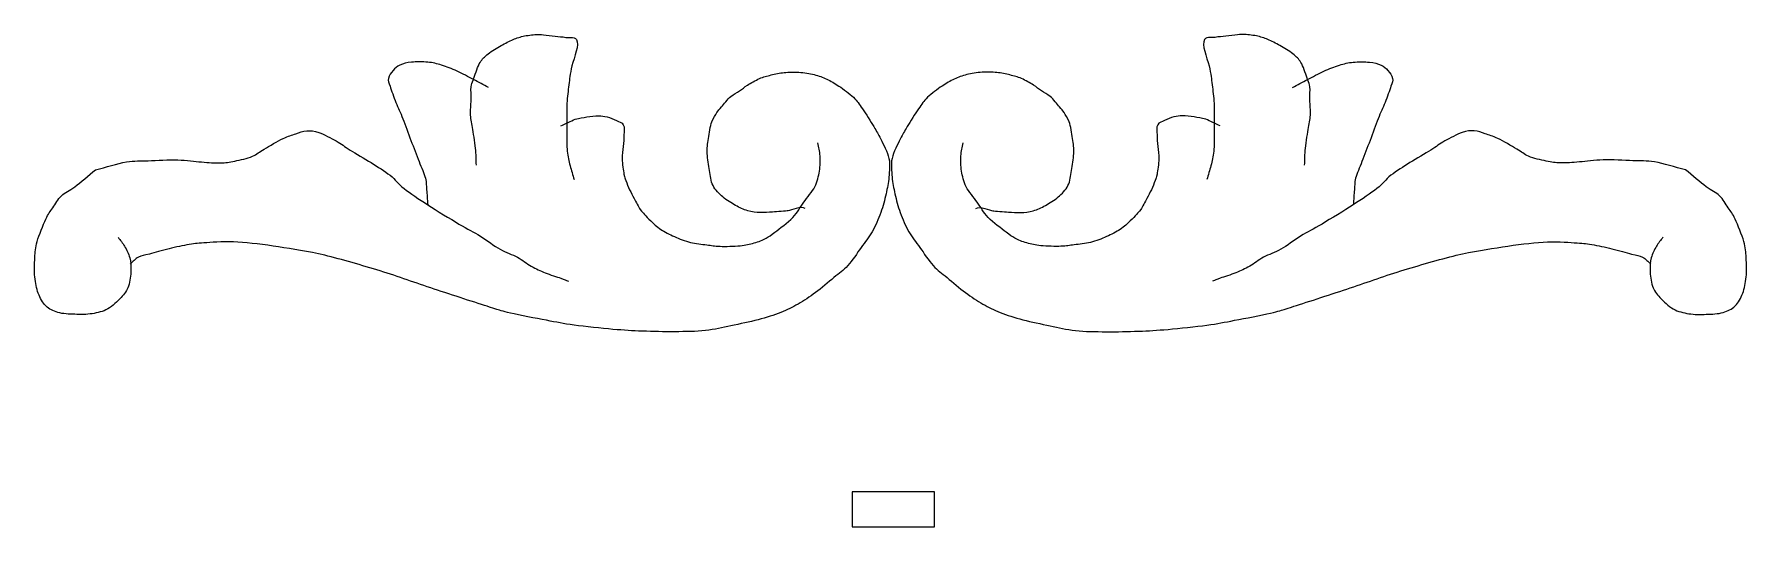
# Model space of a CAD drawing. Header units: millimetres. Extents: x -603 to 15, y -248 to 268.
# Drawn here: x -574.7 to -430, y 226 to 267.7 of the extents above; entities that cross this region are included whole.
import ezdxf

# ---------------------------------------------------------------- set-up
doc = ezdxf.new("R2010")
doc.units = ezdxf.units.MM
doc.header["$MEASUREMENT"] = 0
doc.layers.add('Camada 1', color=7, linetype='Continuous')

msp = doc.modelspace()

# ---------------------------------------------------------------- linework, layer by layer
at = {"layer": 'Camada 1', "color": 250, "lineweight": 9}
for points, knots in [([(-537.3612, 256.6173), (-537.3775, 257.0248), (-537.3612, 257.3383), (-537.4101, 257.8398), (-537.4101, 257.8398), (-537.459, 258.3413), (-537.5813, 259.1218), (-537.6547, 259.6227), (-537.6547, 259.6227), (-537.7281, 260.1237), (-537.826, 260.4272), (-537.8504, 260.8452), (-537.8504, 260.8452), (-537.8749, 261.2634), (-537.8096, 261.7197), (-537.8015, 262.1188), (-537.8015, 262.1188), (-537.7933, 262.5178), (-537.8344, 262.9473), (-537.8015, 263.2395), (-537.8015, 263.2395), (-537.7687, 263.5317), (-537.72, 263.5281), (-537.6058, 263.8508), (-537.6058, 263.8508), (-537.4916, 264.1734), (-537.3069, 264.8221), (-537.1167, 265.1752), (-537.1167, 265.1752), (-536.9263, 265.5282), (-536.769, 265.6907), (-536.4807, 265.9393), (-536.4807, 265.9393), (-536.1924, 266.1879), (-535.7567, 266.4443), (-535.4044, 266.6525), (-535.4044, 266.6525), (-535.0522, 266.8606), (-534.702, 267.0425), (-534.3695, 267.1875), (-534.3695, 267.1875), (-534.037, 267.3324), (-533.7578, 267.4388), (-533.413, 267.5201), (-533.413, 267.5201), (-533.0683, 267.6013), (-532.6007, 267.6522), (-532.3095, 267.6735), (-532.3095, 267.6735), (-532.0183, 267.6949), (-531.9417, 267.6737), (-531.6717, 267.648), (-531.6717, 267.648), (-531.4018, 267.6224), (-531.0013, 267.5584), (-530.6906, 267.5201), (-530.6906, 267.5201), (-530.3801, 267.4817), (-530.1203, 267.4949), (-529.8078, 267.4177), (-529.8078, 267.4177), (-529.4952, 267.3406), (-528.9257, 267.6246), (-528.8269, 267.0595), (-528.8269, 267.0595), (-528.728, 266.4944), (-529.2192, 265.3969), (-529.3419, 264.7569), (-529.3419, 264.7569), (-529.4646, 264.117), (-529.5013, 263.7465), (-529.5626, 263.2219), (-529.5626, 263.2219), (-529.6238, 262.6973), (-529.6854, 262.2504), (-529.7098, 261.6101), (-529.7098, 261.6101), (-529.7343, 260.9699), (-529.7146, 260.0211), (-529.7098, 259.3842), (-529.7098, 259.3842), (-529.705, 258.7474), (-529.7264, 258.2604), (-529.6807, 257.7889), (-529.6807, 257.7889), (-529.635, 257.3174), (-529.5339, 256.9657), (-529.4361, 256.5664), (-529.4361, 256.5664), (-529.3382, 256.1669), (-529.2078, 255.7853), (-529.0936, 255.3947)], [0, 0, 0, 0, 0.04166667, 0.04166667, 0.04166667, 0.04166667, 0.08333333, 0.08333333, 0.08333333, 0.08333333, 0.125, 0.125, 0.125, 0.125, 0.16666667, 0.16666667, 0.16666667, 0.16666667, 0.20833333, 0.20833333, 0.20833333, 0.20833333, 0.25, 0.25, 0.25, 0.25, 0.29166667, 0.29166667, 0.29166667, 0.29166667, 0.33333333, 0.33333333, 0.33333333, 0.33333333, 0.375, 0.375, 0.375, 0.375, 0.41666667, 0.41666667, 0.41666667, 0.41666667, 0.45833333, 0.45833333, 0.45833333, 0.45833333, 0.5, 0.5, 0.5, 0.5, 0.54166667, 0.54166667, 0.54166667, 0.54166667, 0.58333333, 0.58333333, 0.58333333, 0.58333333, 0.625, 0.625, 0.625, 0.625, 0.66666667, 0.66666667, 0.66666667, 0.66666667, 0.70833333, 0.70833333, 0.70833333, 0.70833333, 0.75, 0.75, 0.75, 0.75, 0.79166667, 0.79166667, 0.79166667, 0.79166667, 0.83333333, 0.83333333, 0.83333333, 0.83333333, 0.875, 0.875, 0.875, 0.875, 0.91666667, 0.91666667, 0.91666667, 0.91666667, 1, 1, 1, 1]), ([(-467.3322, 256.6173), (-467.3159, 257.0248), (-467.3322, 257.3383), (-467.2833, 257.8398), (-467.2833, 257.8398), (-467.2344, 258.3413), (-467.112, 259.1218), (-467.0387, 259.6227), (-467.0387, 259.6227), (-466.9653, 260.1237), (-466.8675, 260.4272), (-466.8431, 260.8452), (-466.8431, 260.8452), (-466.8186, 261.2634), (-466.8839, 261.7197), (-466.892, 262.1188), (-466.892, 262.1188), (-466.9002, 262.5178), (-466.8591, 262.9473), (-466.892, 263.2395), (-466.892, 263.2395), (-466.9248, 263.5317), (-466.9734, 263.5281), (-467.0876, 263.8508), (-467.0876, 263.8508), (-467.2017, 264.1734), (-467.3866, 264.8221), (-467.5768, 265.1752), (-467.5768, 265.1752), (-467.7671, 265.5282), (-467.9245, 265.6907), (-468.2128, 265.9393), (-468.2128, 265.9393), (-468.5011, 266.1879), (-468.9368, 266.4443), (-469.289, 266.6525), (-469.289, 266.6525), (-469.6413, 266.8606), (-469.9915, 267.0425), (-470.324, 267.1875), (-470.324, 267.1875), (-470.6565, 267.3324), (-470.9357, 267.4388), (-471.2805, 267.5201), (-471.2805, 267.5201), (-471.6252, 267.6013), (-472.0928, 267.6522), (-472.384, 267.6735), (-472.384, 267.6735), (-472.6752, 267.6949), (-472.7518, 267.6737), (-473.0218, 267.648), (-473.0218, 267.648), (-473.2917, 267.6224), (-473.6922, 267.5584), (-474.0028, 267.5201), (-474.0028, 267.5201), (-474.3134, 267.4817), (-474.5731, 267.4949), (-474.8857, 267.4177), (-474.8857, 267.4177), (-475.1983, 267.3406), (-475.7678, 267.6246), (-475.8666, 267.0595), (-475.8666, 267.0595), (-475.9655, 266.4944), (-475.4743, 265.3969), (-475.3516, 264.7569), (-475.3516, 264.7569), (-475.2288, 264.117), (-475.1922, 263.7465), (-475.1309, 263.2219), (-475.1309, 263.2219), (-475.0696, 262.6973), (-475.0081, 262.2504), (-474.9837, 261.6101), (-474.9837, 261.6101), (-474.9592, 260.9699), (-474.9789, 260.0211), (-474.9837, 259.3842), (-474.9837, 259.3842), (-474.9885, 258.7474), (-474.9671, 258.2604), (-475.0128, 257.7889), (-475.0128, 257.7889), (-475.0585, 257.3174), (-475.1596, 256.9657), (-475.2574, 256.5664), (-475.2574, 256.5664), (-475.3553, 256.1669), (-475.4857, 255.7853), (-475.5999, 255.3947)], [0, 0, 0, 0, 0.04166667, 0.04166667, 0.04166667, 0.04166667, 0.08333333, 0.08333333, 0.08333333, 0.08333333, 0.125, 0.125, 0.125, 0.125, 0.16666667, 0.16666667, 0.16666667, 0.16666667, 0.20833333, 0.20833333, 0.20833333, 0.20833333, 0.25, 0.25, 0.25, 0.25, 0.29166667, 0.29166667, 0.29166667, 0.29166667, 0.33333333, 0.33333333, 0.33333333, 0.33333333, 0.375, 0.375, 0.375, 0.375, 0.41666667, 0.41666667, 0.41666667, 0.41666667, 0.45833333, 0.45833333, 0.45833333, 0.45833333, 0.5, 0.5, 0.5, 0.5, 0.54166667, 0.54166667, 0.54166667, 0.54166667, 0.58333333, 0.58333333, 0.58333333, 0.58333333, 0.625, 0.625, 0.625, 0.625, 0.66666667, 0.66666667, 0.66666667, 0.66666667, 0.70833333, 0.70833333, 0.70833333, 0.70833333, 0.75, 0.75, 0.75, 0.75, 0.79166667, 0.79166667, 0.79166667, 0.79166667, 0.83333333, 0.83333333, 0.83333333, 0.83333333, 0.875, 0.875, 0.875, 0.875, 0.91666667, 0.91666667, 0.91666667, 0.91666667, 1, 1, 1, 1]), ([(-536.3339, 263.1885), (-536.7579, 263.4092), (-537.1656, 263.6215), (-537.6058, 263.8508), (-537.6058, 263.8508), (-538.0461, 264.08), (-538.5266, 264.36), (-538.9756, 264.5639), (-538.9756, 264.5639), (-539.4247, 264.7678), (-539.8796, 264.9456), (-540.2965, 265.0733), (-540.2965, 265.0733), (-540.7133, 265.201), (-541.0444, 265.2854), (-541.4706, 265.328), (-541.4706, 265.328), (-541.8967, 265.3706), (-542.4463, 265.3708), (-542.8404, 265.328), (-542.8404, 265.328), (-543.2345, 265.2853), (-543.5528, 265.1945), (-543.8188, 265.0733), (-543.8188, 265.0733), (-544.0848, 264.9522), (-544.2398, 264.805), (-544.4058, 264.6149), (-544.4058, 264.6149), (-544.5718, 264.4247), (-544.7533, 264.1911), (-544.7972, 263.9526), (-544.7972, 263.9526), (-544.8412, 263.7142), (-544.7566, 263.6304), (-544.6504, 263.2904), (-544.6504, 263.2904), (-544.5443, 262.9504), (-544.3406, 262.3736), (-544.1613, 261.9151), (-544.1613, 261.9151), (-543.9819, 261.4564), (-543.7862, 261.0746), (-543.5742, 260.5396), (-543.5742, 260.5396), (-543.3622, 260.0047), (-543.1176, 259.3086), (-542.8893, 258.7058), (-542.8893, 258.7058), (-542.661, 258.103), (-542.4082, 257.4578), (-542.2044, 256.9229), (-542.2044, 256.9229), (-542.0005, 256.388), (-541.7731, 255.899), (-541.6663, 255.4965), (-541.6663, 255.4965), (-541.5594, 255.0942), (-541.6011, 254.9023), (-541.5685, 254.5287), (-541.5685, 254.5287), (-541.5358, 254.1552), (-541.5032, 253.6797), (-541.4706, 253.2552)], [0, 0, 0, 0, 0.05882353, 0.05882353, 0.05882353, 0.05882353, 0.11764706, 0.11764706, 0.11764706, 0.11764706, 0.17647059, 0.17647059, 0.17647059, 0.17647059, 0.23529412, 0.23529412, 0.23529412, 0.23529412, 0.29411765, 0.29411765, 0.29411765, 0.29411765, 0.35294118, 0.35294118, 0.35294118, 0.35294118, 0.41176471, 0.41176471, 0.41176471, 0.41176471, 0.47058824, 0.47058824, 0.47058824, 0.47058824, 0.52941176, 0.52941176, 0.52941176, 0.52941176, 0.58823529, 0.58823529, 0.58823529, 0.58823529, 0.64705882, 0.64705882, 0.64705882, 0.64705882, 0.70588235, 0.70588235, 0.70588235, 0.70588235, 0.76470588, 0.76470588, 0.76470588, 0.76470588, 0.82352941, 0.82352941, 0.82352941, 0.82352941, 0.88235294, 0.88235294, 0.88235294, 0.88235294, 1, 1, 1, 1]), ([(-468.3596, 263.1885), (-467.9356, 263.4092), (-467.5279, 263.6215), (-467.0876, 263.8508), (-467.0876, 263.8508), (-466.6474, 264.08), (-466.1669, 264.36), (-465.7178, 264.5639), (-465.7178, 264.5639), (-465.2688, 264.7678), (-464.8139, 264.9456), (-464.397, 265.0733), (-464.397, 265.0733), (-463.9802, 265.201), (-463.649, 265.2854), (-463.2229, 265.328), (-463.2229, 265.328), (-462.7968, 265.3706), (-462.2472, 265.3708), (-461.8531, 265.328), (-461.8531, 265.328), (-461.459, 265.2853), (-461.1407, 265.1945), (-460.8747, 265.0733), (-460.8747, 265.0733), (-460.6087, 264.9522), (-460.4536, 264.805), (-460.2876, 264.6149), (-460.2876, 264.6149), (-460.1216, 264.4247), (-459.9402, 264.1911), (-459.8963, 263.9526), (-459.8963, 263.9526), (-459.8523, 263.7142), (-459.9369, 263.6304), (-460.043, 263.2904), (-460.043, 263.2904), (-460.1492, 262.9504), (-460.3528, 262.3736), (-460.5322, 261.9151), (-460.5322, 261.9151), (-460.7116, 261.4564), (-460.9073, 261.0746), (-461.1193, 260.5396), (-461.1193, 260.5396), (-461.3313, 260.0047), (-461.5759, 259.3086), (-461.8042, 258.7058), (-461.8042, 258.7058), (-462.0325, 258.103), (-462.2853, 257.4578), (-462.489, 256.9229), (-462.489, 256.9229), (-462.6929, 256.388), (-462.9203, 255.899), (-463.0272, 255.4965), (-463.0272, 255.4965), (-463.1341, 255.0942), (-463.0924, 254.9023), (-463.125, 254.5287), (-463.125, 254.5287), (-463.1576, 254.1552), (-463.1903, 253.6797), (-463.2229, 253.2552)], [0, 0, 0, 0, 0.05882353, 0.05882353, 0.05882353, 0.05882353, 0.11764706, 0.11764706, 0.11764706, 0.11764706, 0.17647059, 0.17647059, 0.17647059, 0.17647059, 0.23529412, 0.23529412, 0.23529412, 0.23529412, 0.29411765, 0.29411765, 0.29411765, 0.29411765, 0.35294118, 0.35294118, 0.35294118, 0.35294118, 0.41176471, 0.41176471, 0.41176471, 0.41176471, 0.47058824, 0.47058824, 0.47058824, 0.47058824, 0.52941176, 0.52941176, 0.52941176, 0.52941176, 0.58823529, 0.58823529, 0.58823529, 0.58823529, 0.64705882, 0.64705882, 0.64705882, 0.64705882, 0.70588235, 0.70588235, 0.70588235, 0.70588235, 0.76470588, 0.76470588, 0.76470588, 0.76470588, 0.82352941, 0.82352941, 0.82352941, 0.82352941, 0.88235294, 0.88235294, 0.88235294, 0.88235294, 1, 1, 1, 1]), ([(-509.5743, 252.9496), (-509.8832, 253.1892), (-510.7728, 252.7628), (-510.9929, 252.7458), (-510.9929, 252.7458), (-511.2131, 252.7288), (-511.9225, 252.6694), (-512.3137, 252.6439), (-512.3137, 252.6439), (-512.7051, 252.6184), (-512.9891, 252.576), (-513.3411, 252.593), (-513.3411, 252.593), (-513.6932, 252.6099), (-514.0636, 252.643), (-514.4173, 252.7458), (-514.4173, 252.7458), (-514.7712, 252.8486), (-515.0931, 253.0084), (-515.4447, 253.2043), (-515.4447, 253.2043), (-515.7963, 253.4001), (-516.2001, 253.6347), (-516.521, 253.9175), (-516.521, 253.9175), (-516.8418, 254.2002), (-517.1593, 254.5001), (-517.3526, 254.8853), (-517.3526, 254.8853), (-517.5459, 255.2706), (-517.5646, 255.7084), (-517.6461, 256.1588), (-517.6461, 256.1588), (-517.7277, 256.6093), (-517.8255, 257.1324), (-517.8418, 257.5851), (-517.8418, 257.5851), (-517.8581, 258.0379), (-517.8092, 258.4077), (-517.744, 258.8586), (-517.744, 258.8586), (-517.6788, 259.3095), (-517.5728, 259.9137), (-517.4504, 260.285), (-517.4504, 260.285), (-517.3281, 260.6563), (-517.1539, 260.8499), (-517.0181, 261.061), (-517.0181, 261.061), (-516.8822, 261.272), (-516.8321, 261.3212), (-516.6379, 261.5473), (-516.6379, 261.5473), (-516.4436, 261.7732), (-516.1106, 262.1913), (-515.853, 262.417), (-515.853, 262.417), (-515.5953, 262.6428), (-515.3422, 262.7282), (-515.105, 262.8903), (-515.105, 262.8903), (-514.8679, 263.0524), (-514.7112, 263.2143), (-514.4306, 263.3892), (-514.4306, 263.3892), (-514.15, 263.5642), (-513.7575, 263.7949), (-513.425, 263.9382), (-513.425, 263.9382), (-513.0925, 264.0815), (-512.7919, 264.1598), (-512.4441, 264.2452), (-512.4441, 264.2452), (-512.0963, 264.3306), (-511.734, 264.4115), (-511.3404, 264.4499), (-511.3404, 264.4499), (-510.9469, 264.4882), (-510.5162, 264.5054), (-510.0896, 264.4755), (-510.0896, 264.4755), (-509.6631, 264.4457), (-509.1838, 264.3693), (-508.7897, 264.2709), (-508.7897, 264.2709), (-508.3957, 264.1725), (-508.0838, 264.0496), (-507.7352, 263.8871), (-507.7352, 263.8871), (-507.3866, 263.7246), (-507.082, 263.5551), (-506.7052, 263.2988), (-506.7052, 263.2988), (-506.3283, 263.0423), (-505.8124, 262.6743), (-505.4788, 262.3521), (-505.4788, 262.3521), (-505.1453, 262.0299), (-505.0051, 261.7939), (-504.7187, 261.3798), (-504.7187, 261.3798), (-504.4323, 260.9658), (-504.0197, 260.2969), (-503.7621, 259.8705), (-503.7621, 259.8705), (-503.5045, 259.444), (-503.3875, 259.271), (-503.1736, 258.8215), (-503.1736, 258.8215), (-502.9597, 258.3719), (-502.5986, 257.7262), (-502.4807, 257.1776), (-502.4807, 257.1776), (-502.3628, 256.6289), (-502.4397, 256.1011), (-502.4807, 255.5984), (-502.4807, 255.5984), (-502.5216, 255.0958), (-502.611, 254.6737), (-502.7253, 254.1721), (-502.7253, 254.1721), (-502.8396, 253.6706), (-502.9693, 253.1293), (-503.1655, 252.593), (-503.1655, 252.593), (-503.3618, 252.0566), (-503.621, 251.4576), (-503.8994, 250.9629), (-503.8994, 250.9629), (-504.1777, 250.4682), (-504.4865, 250.1139), (-504.8289, 249.6385), (-504.8289, 249.6385), (-505.1713, 249.163), (-505.5685, 248.5374), (-505.9541, 248.1102), (-505.9541, 248.1102), (-506.3396, 247.6832), (-506.6716, 247.4735), (-507.1282, 247.0915), (-507.1282, 247.0915), (-507.5847, 246.7095), (-508.1875, 246.1919), (-508.6936, 245.818), (-508.6936, 245.818), (-509.1997, 245.444), (-509.6712, 245.1307), (-510.1612, 244.8501), (-510.1612, 244.8501), (-510.6513, 244.5695), (-511.065, 244.3581), (-511.6289, 244.137), (-511.6289, 244.137), (-512.1928, 243.9157), (-512.835, 243.7126), (-513.5368, 243.5256), (-513.5368, 243.5256), (-514.2386, 243.3388), (-515.0941, 243.1691), (-515.8361, 243.0163), (-515.8361, 243.0163), (-516.5781, 242.8634), (-517.1958, 242.6938), (-517.9886, 242.6087), (-517.9886, 242.6087), (-518.7814, 242.5237), (-519.6924, 242.5154), (-520.5814, 242.5069), (-520.5814, 242.5069), (-521.4704, 242.4984), (-522.4484, 242.5238), (-523.321, 242.5578), (-523.321, 242.5578), (-524.1936, 242.5918), (-524.8537, 242.6257), (-525.8159, 242.7106), (-525.8159, 242.7106), (-526.7781, 242.7955), (-528.1557, 242.9398), (-529.0936, 243.0672), (-529.0936, 243.0672), (-530.0315, 243.1946), (-530.5449, 243.3049), (-531.4418, 243.4747), (-531.4418, 243.4747), (-532.3387, 243.6445), (-533.6753, 243.8992), (-534.4749, 244.086), (-534.4749, 244.086), (-535.2746, 244.2728), (-535.1597, 244.2558), (-536.2361, 244.5954), (-536.2361, 244.5954), (-537.3124, 244.935), (-539.3915, 245.6142), (-540.9325, 246.1236), (-540.9325, 246.1236), (-542.4734, 246.6331), (-543.9408, 247.1763), (-545.4821, 247.6518), (-545.4821, 247.6518), (-547.0234, 248.1272), (-548.7421, 248.6363), (-550.1785, 248.9762), (-550.1785, 248.9762), (-551.6149, 249.3161), (-552.8687, 249.5027), (-554.0921, 249.6894), (-554.0921, 249.6894), (-555.3157, 249.8762), (-556.5036, 250.0375), (-557.5166, 250.0969), (-557.5166, 250.0969), (-558.5297, 250.1563), (-559.473, 250.0799), (-560.1584, 250.0459), (-560.1584, 250.0459), (-560.8436, 250.012), (-561.0954, 249.978), (-561.626, 249.8931), (-561.626, 249.8931), (-562.1565, 249.8083), (-562.7754, 249.6724), (-563.3382, 249.5366), (-563.3382, 249.5366), (-563.9009, 249.4008), (-564.5694, 249.1969), (-565.0014, 249.0781), (-565.0014, 249.0781), (-565.4336, 248.9593), (-565.6557, 248.9667), (-565.931, 248.8234), (-565.931, 248.8234), (-566.2063, 248.6801), (-566.3876, 248.4329), (-566.6159, 248.2376)], [0, 0, 0, 0, 0.01666667, 0.01666667, 0.01666667, 0.01666667, 0.03333333, 0.03333333, 0.03333333, 0.03333333, 0.05, 0.05, 0.05, 0.05, 0.06666667, 0.06666667, 0.06666667, 0.06666667, 0.08333333, 0.08333333, 0.08333333, 0.08333333, 0.1, 0.1, 0.1, 0.1, 0.11666667, 0.11666667, 0.11666667, 0.11666667, 0.13333333, 0.13333333, 0.13333333, 0.13333333, 0.15, 0.15, 0.15, 0.15, 0.16666667, 0.16666667, 0.16666667, 0.16666667, 0.18333333, 0.18333333, 0.18333333, 0.18333333, 0.2, 0.2, 0.2, 0.2, 0.21666667, 0.21666667, 0.21666667, 0.21666667, 0.23333333, 0.23333333, 0.23333333, 0.23333333, 0.25, 0.25, 0.25, 0.25, 0.26666667, 0.26666667, 0.26666667, 0.26666667, 0.28333333, 0.28333333, 0.28333333, 0.28333333, 0.3, 0.3, 0.3, 0.3, 0.31666667, 0.31666667, 0.31666667, 0.31666667, 0.33333333, 0.33333333, 0.33333333, 0.33333333, 0.35, 0.35, 0.35, 0.35, 0.36666667, 0.36666667, 0.36666667, 0.36666667, 0.38333333, 0.38333333, 0.38333333, 0.38333333, 0.4, 0.4, 0.4, 0.4, 0.41666667, 0.41666667, 0.41666667, 0.41666667, 0.43333333, 0.43333333, 0.43333333, 0.43333333, 0.45, 0.45, 0.45, 0.45, 0.46666667, 0.46666667, 0.46666667, 0.46666667, 0.48333333, 0.48333333, 0.48333333, 0.48333333, 0.5, 0.5, 0.5, 0.5, 0.51666667, 0.51666667, 0.51666667, 0.51666667, 0.53333333, 0.53333333, 0.53333333, 0.53333333, 0.55, 0.55, 0.55, 0.55, 0.56666667, 0.56666667, 0.56666667, 0.56666667, 0.58333333, 0.58333333, 0.58333333, 0.58333333, 0.6, 0.6, 0.6, 0.6, 0.61666667, 0.61666667, 0.61666667, 0.61666667, 0.63333333, 0.63333333, 0.63333333, 0.63333333, 0.65, 0.65, 0.65, 0.65, 0.66666667, 0.66666667, 0.66666667, 0.66666667, 0.68333333, 0.68333333, 0.68333333, 0.68333333, 0.7, 0.7, 0.7, 0.7, 0.71666667, 0.71666667, 0.71666667, 0.71666667, 0.73333333, 0.73333333, 0.73333333, 0.73333333, 0.75, 0.75, 0.75, 0.75, 0.76666667, 0.76666667, 0.76666667, 0.76666667, 0.78333333, 0.78333333, 0.78333333, 0.78333333, 0.8, 0.8, 0.8, 0.8, 0.81666667, 0.81666667, 0.81666667, 0.81666667, 0.83333333, 0.83333333, 0.83333333, 0.83333333, 0.85, 0.85, 0.85, 0.85, 0.86666667, 0.86666667, 0.86666667, 0.86666667, 0.88333333, 0.88333333, 0.88333333, 0.88333333, 0.9, 0.9, 0.9, 0.9, 0.91666667, 0.91666667, 0.91666667, 0.91666667, 0.93333333, 0.93333333, 0.93333333, 0.93333333, 0.95, 0.95, 0.95, 0.95, 0.96666667, 0.96666667, 0.96666667, 0.96666667, 1, 1, 1, 1]), ([(-495.1192, 252.9496), (-494.8103, 253.1892), (-493.9207, 252.7628), (-493.7006, 252.7458), (-493.7006, 252.7458), (-493.4804, 252.7288), (-492.771, 252.6694), (-492.3797, 252.6439), (-492.3797, 252.6439), (-491.9884, 252.6184), (-491.7044, 252.576), (-491.3524, 252.593), (-491.3524, 252.593), (-491.0003, 252.6099), (-490.6299, 252.643), (-490.2761, 252.7458), (-490.2761, 252.7458), (-489.9223, 252.8486), (-489.6004, 253.0084), (-489.2488, 253.2043), (-489.2488, 253.2043), (-488.8972, 253.4001), (-488.4934, 253.6347), (-488.1725, 253.9175), (-488.1725, 253.9175), (-487.8516, 254.2002), (-487.5342, 254.5001), (-487.3409, 254.8853), (-487.3409, 254.8853), (-487.1475, 255.2706), (-487.1289, 255.7084), (-487.0474, 256.1588), (-487.0474, 256.1588), (-486.9658, 256.6093), (-486.868, 257.1324), (-486.8517, 257.5851), (-486.8517, 257.5851), (-486.8354, 258.0379), (-486.8843, 258.4077), (-486.9495, 258.8586), (-486.9495, 258.8586), (-487.0147, 259.3095), (-487.1207, 259.9137), (-487.2431, 260.285), (-487.2431, 260.285), (-487.3654, 260.6563), (-487.5396, 260.8499), (-487.6754, 261.061), (-487.6754, 261.061), (-487.8113, 261.272), (-487.8614, 261.3212), (-488.0556, 261.5473), (-488.0556, 261.5473), (-488.2498, 261.7732), (-488.5829, 262.1913), (-488.8405, 262.417), (-488.8405, 262.417), (-489.0982, 262.6428), (-489.3512, 262.7282), (-489.5885, 262.8903), (-489.5885, 262.8903), (-489.8256, 263.0524), (-489.9823, 263.2143), (-490.2629, 263.3892), (-490.2629, 263.3892), (-490.5435, 263.5642), (-490.936, 263.7949), (-491.2685, 263.9382), (-491.2685, 263.9382), (-491.601, 264.0815), (-491.9016, 264.1598), (-492.2494, 264.2452), (-492.2494, 264.2452), (-492.5972, 264.3306), (-492.9595, 264.4115), (-493.353, 264.4499), (-493.353, 264.4499), (-493.7466, 264.4882), (-494.1773, 264.5054), (-494.6039, 264.4755), (-494.6039, 264.4755), (-495.0304, 264.4457), (-495.5097, 264.3693), (-495.9038, 264.2709), (-495.9038, 264.2709), (-496.2978, 264.1725), (-496.6097, 264.0496), (-496.9583, 263.8871), (-496.9583, 263.8871), (-497.3068, 263.7246), (-497.6114, 263.5551), (-497.9883, 263.2988), (-497.9883, 263.2988), (-498.365, 263.0423), (-498.8811, 262.6743), (-499.2146, 262.3521), (-499.2146, 262.3521), (-499.5482, 262.0299), (-499.6884, 261.7939), (-499.9748, 261.3798), (-499.9748, 261.3798), (-500.2612, 260.9658), (-500.6738, 260.2969), (-500.9314, 259.8705), (-500.9314, 259.8705), (-501.189, 259.444), (-501.306, 259.271), (-501.5199, 258.8215), (-501.5199, 258.8215), (-501.7338, 258.3719), (-502.0948, 257.7262), (-502.2128, 257.1776), (-502.2128, 257.1776), (-502.3307, 256.6289), (-502.2536, 256.1011), (-502.2128, 255.5984), (-502.2128, 255.5984), (-502.1719, 255.0958), (-502.0825, 254.6737), (-501.9682, 254.1721), (-501.9682, 254.1721), (-501.8539, 253.6706), (-501.7242, 253.1293), (-501.5278, 252.593), (-501.5278, 252.593), (-501.3316, 252.0566), (-501.0725, 251.4576), (-500.7941, 250.9629), (-500.7941, 250.9629), (-500.5156, 250.4682), (-500.207, 250.1139), (-499.8646, 249.6385), (-499.8646, 249.6385), (-499.5221, 249.163), (-499.1249, 248.5374), (-498.7394, 248.1102), (-498.7394, 248.1102), (-498.3539, 247.6832), (-498.0219, 247.4735), (-497.5653, 247.0915), (-497.5653, 247.0915), (-497.1087, 246.7095), (-496.506, 246.1919), (-495.9999, 245.818), (-495.9999, 245.818), (-495.4938, 245.444), (-495.0223, 245.1307), (-494.5323, 244.8501), (-494.5323, 244.8501), (-494.0421, 244.5695), (-493.6285, 244.3581), (-493.0646, 244.137), (-493.0646, 244.137), (-492.5007, 243.9157), (-491.8585, 243.7126), (-491.1567, 243.5256), (-491.1567, 243.5256), (-490.4549, 243.3388), (-489.5994, 243.1691), (-488.8574, 243.0163), (-488.8574, 243.0163), (-488.1154, 242.8634), (-487.4977, 242.6938), (-486.7049, 242.6087), (-486.7049, 242.6087), (-485.9121, 242.5237), (-485.0011, 242.5154), (-484.1121, 242.5069), (-484.1121, 242.5069), (-483.2231, 242.4984), (-482.2451, 242.5238), (-481.3725, 242.5578), (-481.3725, 242.5578), (-480.4999, 242.5918), (-479.8398, 242.6257), (-478.8775, 242.7106), (-478.8775, 242.7106), (-477.9153, 242.7955), (-476.5378, 242.9398), (-475.5999, 243.0672), (-475.5999, 243.0672), (-474.662, 243.1946), (-474.1485, 243.3049), (-473.2517, 243.4747), (-473.2517, 243.4747), (-472.3548, 243.6445), (-471.0182, 243.8992), (-470.2186, 244.086), (-470.2186, 244.086), (-469.4189, 244.2728), (-469.5336, 244.2558), (-468.4574, 244.5954), (-468.4574, 244.5954), (-467.3811, 244.935), (-465.302, 245.6142), (-463.761, 246.1236), (-463.761, 246.1236), (-462.2201, 246.6331), (-460.7527, 247.1763), (-459.2114, 247.6518), (-459.2114, 247.6518), (-457.6701, 248.1272), (-455.9514, 248.6363), (-454.515, 248.9762), (-454.515, 248.9762), (-453.0785, 249.3161), (-451.8248, 249.5027), (-450.6014, 249.6894), (-450.6014, 249.6894), (-449.3778, 249.8762), (-448.1899, 250.0375), (-447.1769, 250.0969), (-447.1769, 250.0969), (-446.1638, 250.1563), (-445.2205, 250.0799), (-444.5351, 250.0459), (-444.5351, 250.0459), (-443.8498, 250.012), (-443.5981, 249.978), (-443.0675, 249.8931), (-443.0675, 249.8931), (-442.537, 249.8083), (-441.9181, 249.6724), (-441.3553, 249.5366), (-441.3553, 249.5366), (-440.7926, 249.4008), (-440.1241, 249.1969), (-439.6919, 249.0781), (-439.6919, 249.0781), (-439.2599, 248.9593), (-439.0378, 248.9667), (-438.7625, 248.8234), (-438.7625, 248.8234), (-438.4872, 248.6801), (-438.3059, 248.4329), (-438.0776, 248.2376)], [0, 0, 0, 0, 0.01666667, 0.01666667, 0.01666667, 0.01666667, 0.03333333, 0.03333333, 0.03333333, 0.03333333, 0.05, 0.05, 0.05, 0.05, 0.06666667, 0.06666667, 0.06666667, 0.06666667, 0.08333333, 0.08333333, 0.08333333, 0.08333333, 0.1, 0.1, 0.1, 0.1, 0.11666667, 0.11666667, 0.11666667, 0.11666667, 0.13333333, 0.13333333, 0.13333333, 0.13333333, 0.15, 0.15, 0.15, 0.15, 0.16666667, 0.16666667, 0.16666667, 0.16666667, 0.18333333, 0.18333333, 0.18333333, 0.18333333, 0.2, 0.2, 0.2, 0.2, 0.21666667, 0.21666667, 0.21666667, 0.21666667, 0.23333333, 0.23333333, 0.23333333, 0.23333333, 0.25, 0.25, 0.25, 0.25, 0.26666667, 0.26666667, 0.26666667, 0.26666667, 0.28333333, 0.28333333, 0.28333333, 0.28333333, 0.3, 0.3, 0.3, 0.3, 0.31666667, 0.31666667, 0.31666667, 0.31666667, 0.33333333, 0.33333333, 0.33333333, 0.33333333, 0.35, 0.35, 0.35, 0.35, 0.36666667, 0.36666667, 0.36666667, 0.36666667, 0.38333333, 0.38333333, 0.38333333, 0.38333333, 0.4, 0.4, 0.4, 0.4, 0.41666667, 0.41666667, 0.41666667, 0.41666667, 0.43333333, 0.43333333, 0.43333333, 0.43333333, 0.45, 0.45, 0.45, 0.45, 0.46666667, 0.46666667, 0.46666667, 0.46666667, 0.48333333, 0.48333333, 0.48333333, 0.48333333, 0.5, 0.5, 0.5, 0.5, 0.51666667, 0.51666667, 0.51666667, 0.51666667, 0.53333333, 0.53333333, 0.53333333, 0.53333333, 0.55, 0.55, 0.55, 0.55, 0.56666667, 0.56666667, 0.56666667, 0.56666667, 0.58333333, 0.58333333, 0.58333333, 0.58333333, 0.6, 0.6, 0.6, 0.6, 0.61666667, 0.61666667, 0.61666667, 0.61666667, 0.63333333, 0.63333333, 0.63333333, 0.63333333, 0.65, 0.65, 0.65, 0.65, 0.66666667, 0.66666667, 0.66666667, 0.66666667, 0.68333333, 0.68333333, 0.68333333, 0.68333333, 0.7, 0.7, 0.7, 0.7, 0.71666667, 0.71666667, 0.71666667, 0.71666667, 0.73333333, 0.73333333, 0.73333333, 0.73333333, 0.75, 0.75, 0.75, 0.75, 0.76666667, 0.76666667, 0.76666667, 0.76666667, 0.78333333, 0.78333333, 0.78333333, 0.78333333, 0.8, 0.8, 0.8, 0.8, 0.81666667, 0.81666667, 0.81666667, 0.81666667, 0.83333333, 0.83333333, 0.83333333, 0.83333333, 0.85, 0.85, 0.85, 0.85, 0.86666667, 0.86666667, 0.86666667, 0.86666667, 0.88333333, 0.88333333, 0.88333333, 0.88333333, 0.9, 0.9, 0.9, 0.9, 0.91666667, 0.91666667, 0.91666667, 0.91666667, 0.93333333, 0.93333333, 0.93333333, 0.93333333, 0.95, 0.95, 0.95, 0.95, 0.96666667, 0.96666667, 0.96666667, 0.96666667, 1, 1, 1, 1]), ([(-530.2188, 259.9283), (-529.8111, 260.1152), (-529.3647, 260.3607), (-528.9958, 260.4887), (-528.9958, 260.4887), (-528.6268, 260.6167), (-528.3438, 260.6415), (-528.0174, 260.6924), (-528.0174, 260.6924), (-527.6909, 260.7434), (-527.3262, 260.7943), (-527.0389, 260.7943), (-527.0389, 260.7943), (-526.7517, 260.7943), (-526.5595, 260.7607), (-526.3051, 260.6924), (-526.3051, 260.6924), (-526.0508, 260.6242), (-525.7514, 260.4975), (-525.5224, 260.3868), (-525.5224, 260.3868), (-525.2933, 260.2761), (-525.0553, 260.261), (-524.9354, 260.0302), (-524.9354, 260.0302), (-524.8154, 259.7995), (-524.8864, 259.4704), (-524.8864, 259.1642), (-524.8864, 259.1642), (-524.8864, 258.8582), (-524.9109, 258.536), (-524.9354, 258.1964), (-524.9354, 258.1964), (-524.9598, 257.8568), (-525.0427, 257.5215), (-525.0332, 257.1266), (-525.0332, 257.1266), (-525.0237, 256.7319), (-524.9308, 256.1464), (-524.8783, 255.8418), (-524.8783, 255.8418), (-524.8257, 255.5372), (-524.7986, 255.5243), (-524.7189, 255.3045), (-524.7189, 255.3045), (-524.639, 255.0847), (-524.5165, 254.7781), (-524.4, 254.5242), (-524.4, 254.5242), (-524.2835, 254.2702), (-524.1691, 254.0614), (-524.0198, 253.7822), (-524.0198, 253.7822), (-523.8706, 253.503), (-523.6527, 253.0734), (-523.5049, 252.8483), (-523.5049, 252.8483), (-523.357, 252.6231), (-523.2841, 252.5989), (-523.1369, 252.4389), (-523.1369, 252.4389), (-522.9897, 252.279), (-522.8511, 252.0996), (-522.6219, 251.8882), (-522.6219, 251.8882), (-522.3928, 251.6767), (-522.1004, 251.3947), (-521.7636, 251.1719), (-521.7636, 251.1719), (-521.4269, 250.9489), (-521.0288, 250.7416), (-520.6109, 250.5579), (-520.6109, 250.5579), (-520.193, 250.3741), (-519.7177, 250.1871), (-519.2619, 250.0716), (-519.2619, 250.0716), (-518.8062, 249.956), (-518.3054, 249.9223), (-517.8885, 249.8669), (-517.8885, 249.8669), (-517.4717, 249.8116), (-517.2315, 249.7519), (-516.7605, 249.7391), (-516.7605, 249.7391), (-516.2895, 249.7264), (-515.5518, 249.7433), (-515.0682, 249.7903), (-515.0682, 249.7903), (-514.5845, 249.8372), (-514.2359, 249.9135), (-513.8664, 250.0205), (-513.8664, 250.0205), (-513.4969, 250.1276), (-513.1527, 250.2755), (-512.8609, 250.4299), (-512.8609, 250.4299), (-512.5692, 250.5842), (-512.5021, 250.6488), (-512.1252, 250.9415), (-512.1252, 250.9415), (-511.7484, 251.2343), (-511.012, 251.7608), (-510.6015, 252.1855), (-510.6015, 252.1855), (-510.1912, 252.6102), (-509.9937, 253.0351), (-509.6838, 253.4681), (-509.6838, 253.4681), (-509.374, 253.9011), (-508.9677, 254.3371), (-508.7426, 254.7835), (-508.7426, 254.7835), (-508.5173, 255.2298), (-508.4251, 255.6713), (-508.3512, 256.1078), (-508.3512, 256.1078), (-508.2772, 256.5444), (-508.2777, 256.9801), (-508.3023, 257.3813), (-508.3023, 257.3813), (-508.3268, 257.7826), (-508.4327, 258.1284), (-508.4979, 258.5021)], [0, 0, 0, 0, 0.03125, 0.03125, 0.03125, 0.03125, 0.0625, 0.0625, 0.0625, 0.0625, 0.09375, 0.09375, 0.09375, 0.09375, 0.125, 0.125, 0.125, 0.125, 0.15625, 0.15625, 0.15625, 0.15625, 0.1875, 0.1875, 0.1875, 0.1875, 0.21875, 0.21875, 0.21875, 0.21875, 0.25, 0.25, 0.25, 0.25, 0.28125, 0.28125, 0.28125, 0.28125, 0.3125, 0.3125, 0.3125, 0.3125, 0.34375, 0.34375, 0.34375, 0.34375, 0.375, 0.375, 0.375, 0.375, 0.40625, 0.40625, 0.40625, 0.40625, 0.4375, 0.4375, 0.4375, 0.4375, 0.46875, 0.46875, 0.46875, 0.46875, 0.5, 0.5, 0.5, 0.5, 0.53125, 0.53125, 0.53125, 0.53125, 0.5625, 0.5625, 0.5625, 0.5625, 0.59375, 0.59375, 0.59375, 0.59375, 0.625, 0.625, 0.625, 0.625, 0.65625, 0.65625, 0.65625, 0.65625, 0.6875, 0.6875, 0.6875, 0.6875, 0.71875, 0.71875, 0.71875, 0.71875, 0.75, 0.75, 0.75, 0.75, 0.78125, 0.78125, 0.78125, 0.78125, 0.8125, 0.8125, 0.8125, 0.8125, 0.84375, 0.84375, 0.84375, 0.84375, 0.875, 0.875, 0.875, 0.875, 0.90625, 0.90625, 0.90625, 0.90625, 0.9375, 0.9375, 0.9375, 0.9375, 1, 1, 1, 1]), ([(-474.4747, 259.9283), (-474.8823, 260.1152), (-475.3288, 260.3607), (-475.6977, 260.4887), (-475.6977, 260.4887), (-476.0667, 260.6167), (-476.3497, 260.6415), (-476.6761, 260.6924), (-476.6761, 260.6924), (-477.0026, 260.7434), (-477.3673, 260.7943), (-477.6546, 260.7943), (-477.6546, 260.7943), (-477.9418, 260.7943), (-478.134, 260.7607), (-478.3884, 260.6924), (-478.3884, 260.6924), (-478.6427, 260.6242), (-478.9421, 260.4975), (-479.1711, 260.3868), (-479.1711, 260.3868), (-479.4001, 260.2761), (-479.6382, 260.261), (-479.7581, 260.0302), (-479.7581, 260.0302), (-479.8781, 259.7995), (-479.8071, 259.4704), (-479.8071, 259.1642), (-479.8071, 259.1642), (-479.8071, 258.8582), (-479.7826, 258.536), (-479.7581, 258.1964), (-479.7581, 258.1964), (-479.7337, 257.8568), (-479.6508, 257.5215), (-479.6603, 257.1266), (-479.6603, 257.1266), (-479.6698, 256.7319), (-479.7626, 256.1464), (-479.8152, 255.8418), (-479.8152, 255.8418), (-479.8677, 255.5372), (-479.8949, 255.5243), (-479.9746, 255.3045), (-479.9746, 255.3045), (-480.0545, 255.0847), (-480.177, 254.7781), (-480.2935, 254.5242), (-480.2935, 254.5242), (-480.41, 254.2702), (-480.5244, 254.0614), (-480.6736, 253.7822), (-480.6736, 253.7822), (-480.8228, 253.503), (-481.0408, 253.0734), (-481.1886, 252.8483), (-481.1886, 252.8483), (-481.3365, 252.6231), (-481.4094, 252.5989), (-481.5566, 252.4389), (-481.5566, 252.4389), (-481.7038, 252.279), (-481.8424, 252.0996), (-482.0715, 251.8882), (-482.0715, 251.8882), (-482.3007, 251.6767), (-482.5931, 251.3947), (-482.9299, 251.1719), (-482.9299, 251.1719), (-483.2666, 250.9489), (-483.6646, 250.7416), (-484.0825, 250.5579), (-484.0825, 250.5579), (-484.5003, 250.3741), (-484.9757, 250.1871), (-485.4314, 250.0716), (-485.4314, 250.0716), (-485.8872, 249.956), (-486.388, 249.9223), (-486.8049, 249.8669), (-486.8049, 249.8669), (-487.2217, 249.8116), (-487.462, 249.7519), (-487.933, 249.7391), (-487.933, 249.7391), (-488.404, 249.7264), (-489.1416, 249.7433), (-489.6253, 249.7903), (-489.6253, 249.7903), (-490.109, 249.8372), (-490.4576, 249.9135), (-490.8271, 250.0205), (-490.8271, 250.0205), (-491.1966, 250.1276), (-491.5408, 250.2755), (-491.8326, 250.4299), (-491.8326, 250.4299), (-492.1243, 250.5842), (-492.1914, 250.6488), (-492.5682, 250.9415), (-492.5682, 250.9415), (-492.9451, 251.2343), (-493.6815, 251.7608), (-494.092, 252.1855), (-494.092, 252.1855), (-494.5023, 252.6102), (-494.6998, 253.0351), (-495.0097, 253.4681), (-495.0097, 253.4681), (-495.3195, 253.9011), (-495.7256, 254.3371), (-495.9509, 254.7835), (-495.9509, 254.7835), (-496.1761, 255.2298), (-496.2684, 255.6713), (-496.3423, 256.1078), (-496.3423, 256.1078), (-496.4163, 256.5444), (-496.4158, 256.9801), (-496.3912, 257.3813), (-496.3912, 257.3813), (-496.3666, 257.7826), (-496.2608, 258.1284), (-496.1955, 258.5021)], [0, 0, 0, 0, 0.03125, 0.03125, 0.03125, 0.03125, 0.0625, 0.0625, 0.0625, 0.0625, 0.09375, 0.09375, 0.09375, 0.09375, 0.125, 0.125, 0.125, 0.125, 0.15625, 0.15625, 0.15625, 0.15625, 0.1875, 0.1875, 0.1875, 0.1875, 0.21875, 0.21875, 0.21875, 0.21875, 0.25, 0.25, 0.25, 0.25, 0.28125, 0.28125, 0.28125, 0.28125, 0.3125, 0.3125, 0.3125, 0.3125, 0.34375, 0.34375, 0.34375, 0.34375, 0.375, 0.375, 0.375, 0.375, 0.40625, 0.40625, 0.40625, 0.40625, 0.4375, 0.4375, 0.4375, 0.4375, 0.46875, 0.46875, 0.46875, 0.46875, 0.5, 0.5, 0.5, 0.5, 0.53125, 0.53125, 0.53125, 0.53125, 0.5625, 0.5625, 0.5625, 0.5625, 0.59375, 0.59375, 0.59375, 0.59375, 0.625, 0.625, 0.625, 0.625, 0.65625, 0.65625, 0.65625, 0.65625, 0.6875, 0.6875, 0.6875, 0.6875, 0.71875, 0.71875, 0.71875, 0.71875, 0.75, 0.75, 0.75, 0.75, 0.78125, 0.78125, 0.78125, 0.78125, 0.8125, 0.8125, 0.8125, 0.8125, 0.84375, 0.84375, 0.84375, 0.84375, 0.875, 0.875, 0.875, 0.875, 0.90625, 0.90625, 0.90625, 0.90625, 0.9375, 0.9375, 0.9375, 0.9375, 1, 1, 1, 1]), ([(-569.5528, 256.2163), (-568.6871, 256.4374), (-567.6912, 256.7545), (-566.946, 256.8821), (-566.946, 256.8821), (-566.2006, 257.0098), (-565.8241, 256.9505), (-565.0995, 256.9794), (-565.0995, 256.9794), (-564.3748, 257.0083), (-563.3511, 257.0731), (-562.598, 257.0562), (-562.598, 257.0562), (-561.8448, 257.0392), (-561.1837, 256.9197), (-560.5869, 256.8771), (-560.5869, 256.8771), (-559.9901, 256.8345), (-559.4849, 256.7875), (-559.0173, 256.8003), (-559.0173, 256.8003), (-558.5497, 256.813), (-558.2456, 256.8598), (-557.791, 256.9538), (-557.791, 256.9538), (-557.3363, 257.0478), (-556.7156, 257.1911), (-556.2949, 257.3632), (-556.2949, 257.3632), (-555.8743, 257.5352), (-555.7218, 257.7279), (-555.2894, 257.9772), (-555.2894, 257.9772), (-554.857, 258.2264), (-554.1459, 258.6434), (-553.7007, 258.8586), (-553.7007, 258.8586), (-553.2557, 259.074), (-552.9591, 259.1557), (-552.6245, 259.2662), (-552.6245, 259.2662), (-552.2899, 259.3765), (-552.0278, 259.5035), (-551.695, 259.5209), (-551.695, 259.5209), (-551.3624, 259.5382), (-551.0877, 259.5137), (-550.6677, 259.3681), (-550.6677, 259.3681), (-550.2476, 259.2223), (-549.6411, 258.9015), (-549.2, 258.6549), (-549.2, 258.6549), (-548.7591, 258.4082), (-548.5152, 258.1964), (-548.026, 257.8908), (-548.026, 257.8908), (-547.5368, 257.5851), (-546.8274, 257.1776), (-546.2649, 256.821), (-546.2649, 256.821), (-545.7023, 256.4644), (-545.117, 256.1177), (-544.6504, 255.7513), (-544.6504, 255.7513), (-544.184, 255.3848), (-544.0079, 255.0478), (-543.4764, 254.6305), (-543.4764, 254.6305), (-542.9448, 254.2134), (-542.2453, 253.7561), (-541.4706, 253.2552), (-541.4706, 253.2552), (-540.6959, 252.7543), (-539.5709, 252.0667), (-538.8289, 251.6251), (-538.8289, 251.6251), (-538.0869, 251.1837), (-537.5981, 250.9631), (-537.0188, 250.6063), (-537.0188, 250.6063), (-536.4395, 250.2496), (-535.8791, 249.7837), (-535.3554, 249.4857), (-535.3554, 249.4857), (-534.8319, 249.1876), (-534.3293, 249.0618), (-533.8879, 248.8234), (-533.8879, 248.8234), (-533.4464, 248.5851), (-533.1059, 248.2805), (-532.7138, 248.0593), (-532.7138, 248.0593), (-532.3216, 247.8382), (-531.9561, 247.6689), (-531.5397, 247.4989), (-531.5397, 247.4989), (-531.1232, 247.329), (-530.5449, 247.1594), (-530.2188, 247.0405), (-530.2188, 247.0405), (-529.8927, 246.9217), (-529.7948, 246.8707), (-529.5828, 246.7859)], [0, 0, 0, 0, 0.03703704, 0.03703704, 0.03703704, 0.03703704, 0.07407407, 0.07407407, 0.07407407, 0.07407407, 0.11111111, 0.11111111, 0.11111111, 0.11111111, 0.14814815, 0.14814815, 0.14814815, 0.14814815, 0.18518519, 0.18518519, 0.18518519, 0.18518519, 0.22222222, 0.22222222, 0.22222222, 0.22222222, 0.25925926, 0.25925926, 0.25925926, 0.25925926, 0.2962963, 0.2962963, 0.2962963, 0.2962963, 0.33333333, 0.33333333, 0.33333333, 0.33333333, 0.37037037, 0.37037037, 0.37037037, 0.37037037, 0.40740741, 0.40740741, 0.40740741, 0.40740741, 0.44444444, 0.44444444, 0.44444444, 0.44444444, 0.48148148, 0.48148148, 0.48148148, 0.48148148, 0.51851852, 0.51851852, 0.51851852, 0.51851852, 0.55555556, 0.55555556, 0.55555556, 0.55555556, 0.59259259, 0.59259259, 0.59259259, 0.59259259, 0.62962963, 0.62962963, 0.62962963, 0.62962963, 0.66666667, 0.66666667, 0.66666667, 0.66666667, 0.7037037, 0.7037037, 0.7037037, 0.7037037, 0.74074074, 0.74074074, 0.74074074, 0.74074074, 0.77777778, 0.77777778, 0.77777778, 0.77777778, 0.81481481, 0.81481481, 0.81481481, 0.81481481, 0.85185185, 0.85185185, 0.85185185, 0.85185185, 0.88888889, 0.88888889, 0.88888889, 0.88888889, 0.92592593, 0.92592593, 0.92592593, 0.92592593, 1, 1, 1, 1]), ([(-435.1407, 256.2163), (-436.0063, 256.4374), (-437.0022, 256.7545), (-437.7475, 256.8821), (-437.7475, 256.8821), (-438.4929, 257.0098), (-438.8694, 256.9505), (-439.594, 256.9794), (-439.594, 256.9794), (-440.3187, 257.0083), (-441.3424, 257.0731), (-442.0955, 257.0562), (-442.0955, 257.0562), (-442.8487, 257.0392), (-443.5098, 256.9197), (-444.1066, 256.8771), (-444.1066, 256.8771), (-444.7034, 256.8345), (-445.2086, 256.7875), (-445.6762, 256.8003), (-445.6762, 256.8003), (-446.1437, 256.813), (-446.4478, 256.8598), (-446.9025, 256.9538), (-446.9025, 256.9538), (-447.3572, 257.0478), (-447.9779, 257.1911), (-448.3986, 257.3632), (-448.3986, 257.3632), (-448.8192, 257.5352), (-448.9716, 257.7279), (-449.4041, 257.9772), (-449.4041, 257.9772), (-449.8365, 258.2264), (-450.5476, 258.6434), (-450.9926, 258.8586), (-450.9926, 258.8586), (-451.4377, 259.074), (-451.7343, 259.1557), (-452.0689, 259.2662), (-452.0689, 259.2662), (-452.4035, 259.3765), (-452.6657, 259.5035), (-452.9985, 259.5209), (-452.9985, 259.5209), (-453.3311, 259.5382), (-453.6057, 259.5137), (-454.0258, 259.3681), (-454.0258, 259.3681), (-454.4459, 259.2223), (-455.0524, 258.9015), (-455.4933, 258.6549), (-455.4933, 258.6549), (-455.9344, 258.4082), (-456.1783, 258.1964), (-456.6675, 257.8908), (-456.6675, 257.8908), (-457.1567, 257.5851), (-457.866, 257.1776), (-458.4286, 256.821), (-458.4286, 256.821), (-458.9912, 256.4644), (-459.5765, 256.1177), (-460.043, 255.7513), (-460.043, 255.7513), (-460.5095, 255.3848), (-460.6856, 255.0478), (-461.2171, 254.6305), (-461.2171, 254.6305), (-461.7487, 254.2134), (-462.4481, 253.7561), (-463.2229, 253.2552), (-463.2229, 253.2552), (-463.9976, 252.7543), (-465.1226, 252.0667), (-465.8646, 251.6251), (-465.8646, 251.6251), (-466.6066, 251.1837), (-467.0954, 250.9631), (-467.6747, 250.6063), (-467.6747, 250.6063), (-468.254, 250.2496), (-468.8144, 249.7837), (-469.3379, 249.4857), (-469.3379, 249.4857), (-469.8616, 249.1876), (-470.3642, 249.0618), (-470.8056, 248.8234), (-470.8056, 248.8234), (-471.2471, 248.5851), (-471.5876, 248.2805), (-471.9797, 248.0593), (-471.9797, 248.0593), (-472.3719, 247.8382), (-472.7374, 247.6689), (-473.1538, 247.4989), (-473.1538, 247.4989), (-473.5702, 247.329), (-474.1485, 247.1594), (-474.4747, 247.0405), (-474.4747, 247.0405), (-474.8008, 246.9217), (-474.8987, 246.8707), (-475.1107, 246.7859)], [0, 0, 0, 0, 0.03703704, 0.03703704, 0.03703704, 0.03703704, 0.07407407, 0.07407407, 0.07407407, 0.07407407, 0.11111111, 0.11111111, 0.11111111, 0.11111111, 0.14814815, 0.14814815, 0.14814815, 0.14814815, 0.18518519, 0.18518519, 0.18518519, 0.18518519, 0.22222222, 0.22222222, 0.22222222, 0.22222222, 0.25925926, 0.25925926, 0.25925926, 0.25925926, 0.2962963, 0.2962963, 0.2962963, 0.2962963, 0.33333333, 0.33333333, 0.33333333, 0.33333333, 0.37037037, 0.37037037, 0.37037037, 0.37037037, 0.40740741, 0.40740741, 0.40740741, 0.40740741, 0.44444444, 0.44444444, 0.44444444, 0.44444444, 0.48148148, 0.48148148, 0.48148148, 0.48148148, 0.51851852, 0.51851852, 0.51851852, 0.51851852, 0.55555556, 0.55555556, 0.55555556, 0.55555556, 0.59259259, 0.59259259, 0.59259259, 0.59259259, 0.62962963, 0.62962963, 0.62962963, 0.62962963, 0.66666667, 0.66666667, 0.66666667, 0.66666667, 0.7037037, 0.7037037, 0.7037037, 0.7037037, 0.74074074, 0.74074074, 0.74074074, 0.74074074, 0.77777778, 0.77777778, 0.77777778, 0.77777778, 0.81481481, 0.81481481, 0.81481481, 0.81481481, 0.85185185, 0.85185185, 0.85185185, 0.85185185, 0.88888889, 0.88888889, 0.88888889, 0.88888889, 0.92592593, 0.92592593, 0.92592593, 0.92592593, 1, 1, 1, 1]), ([(-567.6432, 250.5045), (-567.4638, 250.2498), (-567.2689, 250.0302), (-567.1051, 249.7403), (-567.1051, 249.7403), (-566.9413, 249.4505), (-566.7558, 249.1172), (-566.6648, 248.7725), (-566.6648, 248.7725), (-566.5738, 248.4277), (-566.5507, 248.1048), (-566.567, 247.7028), (-566.567, 247.7028), (-566.5833, 247.3007), (-566.6205, 246.7701), (-566.7627, 246.3783), (-566.7627, 246.3783), (-566.9048, 245.9866), (-567.1024, 245.7361), (-567.3986, 245.4104), (-567.3986, 245.4104), (-567.6949, 245.0848), (-568.1078, 244.6765), (-568.5238, 244.4426), (-568.5238, 244.4426), (-568.9398, 244.2087), (-569.3762, 244.1121), (-569.8446, 244.0351), (-569.8446, 244.0351), (-570.3132, 243.958), (-570.8302, 243.9672), (-571.3123, 243.9842), (-571.3123, 243.9842), (-571.7944, 244.0011), (-572.316, 244.016), (-572.731, 244.137), (-572.731, 244.137), (-573.1459, 244.2579), (-573.4711, 244.4158), (-573.7584, 244.6972), (-573.7584, 244.6972), (-574.0455, 244.9788), (-574.2372, 245.3538), (-574.3943, 245.7671), (-574.3943, 245.7671), (-574.5514, 246.1803), (-574.6386, 246.6386), (-574.6878, 247.1424), (-574.6878, 247.1424), (-574.7371, 247.6461), (-574.7204, 248.2703), (-574.6878, 248.7725), (-574.6878, 248.7725), (-574.6552, 249.2746), (-574.648, 249.6008), (-574.4921, 250.1478), (-574.4921, 250.1478), (-574.3362, 250.6949), (-573.9792, 251.5555), (-573.7584, 252.0327), (-573.7584, 252.0327), (-573.5374, 252.5098), (-573.3916, 252.6693), (-573.1713, 253.0006), (-573.1713, 253.0006), (-572.951, 253.3317), (-572.752, 253.7176), (-572.4374, 254.0193), (-572.4374, 254.0193), (-572.123, 254.321), (-571.7935, 254.417), (-571.3123, 254.7835), (-571.3123, 254.7835), (-570.8311, 255.1498), (-570.1392, 255.7386), (-569.5528, 256.2163)], [0, 0, 0, 0, 0.05, 0.05, 0.05, 0.05, 0.1, 0.1, 0.1, 0.1, 0.15, 0.15, 0.15, 0.15, 0.2, 0.2, 0.2, 0.2, 0.25, 0.25, 0.25, 0.25, 0.3, 0.3, 0.3, 0.3, 0.35, 0.35, 0.35, 0.35, 0.4, 0.4, 0.4, 0.4, 0.45, 0.45, 0.45, 0.45, 0.5, 0.5, 0.5, 0.5, 0.55, 0.55, 0.55, 0.55, 0.6, 0.6, 0.6, 0.6, 0.65, 0.65, 0.65, 0.65, 0.7, 0.7, 0.7, 0.7, 0.75, 0.75, 0.75, 0.75, 0.8, 0.8, 0.8, 0.8, 0.85, 0.85, 0.85, 0.85, 0.9, 0.9, 0.9, 0.9, 1, 1, 1, 1]), ([(-437.0502, 250.5045), (-437.2296, 250.2498), (-437.4246, 250.0302), (-437.5884, 249.7403), (-437.5884, 249.7403), (-437.7522, 249.4505), (-437.9376, 249.1172), (-438.0287, 248.7725), (-438.0287, 248.7725), (-438.1197, 248.4277), (-438.1428, 248.1048), (-438.1265, 247.7028), (-438.1265, 247.7028), (-438.1102, 247.3007), (-438.0729, 246.7701), (-437.9308, 246.3783), (-437.9308, 246.3783), (-437.7887, 245.9866), (-437.5911, 245.7361), (-437.2948, 245.4104), (-437.2948, 245.4104), (-436.9986, 245.0848), (-436.5856, 244.6765), (-436.1697, 244.4426), (-436.1697, 244.4426), (-435.7537, 244.2087), (-435.3173, 244.1121), (-434.8488, 244.0351), (-434.8488, 244.0351), (-434.3803, 243.958), (-433.8633, 243.9672), (-433.3812, 243.9842), (-433.3812, 243.9842), (-432.8991, 244.0011), (-432.3775, 244.016), (-431.9625, 244.137), (-431.9625, 244.137), (-431.5476, 244.2579), (-431.2224, 244.4158), (-430.9351, 244.6972), (-430.9351, 244.6972), (-430.6478, 244.9788), (-430.4563, 245.3538), (-430.2991, 245.7671), (-430.2991, 245.7671), (-430.1421, 246.1803), (-430.0548, 246.6386), (-430.0057, 247.1424), (-430.0057, 247.1424), (-429.9564, 247.6461), (-429.9731, 248.2703), (-430.0057, 248.7725), (-430.0057, 248.7725), (-430.0383, 249.2746), (-430.0454, 249.6008), (-430.2013, 250.1478), (-430.2013, 250.1478), (-430.3573, 250.6949), (-430.7143, 251.5555), (-430.9351, 252.0327), (-430.9351, 252.0327), (-431.1561, 252.5098), (-431.3019, 252.6693), (-431.5222, 253.0006), (-431.5222, 253.0006), (-431.7425, 253.3317), (-431.9415, 253.7176), (-432.2561, 254.0193), (-432.2561, 254.0193), (-432.5705, 254.321), (-432.9, 254.417), (-433.3812, 254.7835), (-433.3812, 254.7835), (-433.8624, 255.1498), (-434.5542, 255.7386), (-435.1407, 256.2163)], [0, 0, 0, 0, 0.05, 0.05, 0.05, 0.05, 0.1, 0.1, 0.1, 0.1, 0.15, 0.15, 0.15, 0.15, 0.2, 0.2, 0.2, 0.2, 0.25, 0.25, 0.25, 0.25, 0.3, 0.3, 0.3, 0.3, 0.35, 0.35, 0.35, 0.35, 0.4, 0.4, 0.4, 0.4, 0.45, 0.45, 0.45, 0.45, 0.5, 0.5, 0.5, 0.5, 0.55, 0.55, 0.55, 0.55, 0.6, 0.6, 0.6, 0.6, 0.65, 0.65, 0.65, 0.65, 0.7, 0.7, 0.7, 0.7, 0.75, 0.75, 0.75, 0.75, 0.8, 0.8, 0.8, 0.8, 0.85, 0.85, 0.85, 0.85, 0.9, 0.9, 0.9, 0.9, 1, 1, 1, 1])]:
    msp.add_open_spline(points, degree=3, knots=knots, dxfattribs=at)
at = {"layer": 'Camada 1', "color": 240, "lineweight": 9}
msp.add_open_spline([(-505.5923, 228.9462), (-505.5923, 228.9462), (-498.6315, 228.9462), (-498.6315, 228.9462), (-498.6315, 228.9462), (-498.6315, 228.9462), (-498.6315, 225.9963), (-498.6315, 225.9963), (-498.6315, 225.9963), (-498.6315, 225.9963), (-505.5923, 225.9963), (-505.5923, 225.9963), (-505.5923, 225.9963), (-505.5923, 225.9963), (-505.5923, 228.9462), (-505.5923, 228.9462)], degree=3, knots=[0, 0, 0, 0, 0.2, 0.2, 0.2, 0.2, 0.4, 0.4, 0.4, 0.4, 0.6, 0.6, 0.6, 0.6, 1, 1, 1, 1], dxfattribs=at)

doc.saveas('drawing.dxf')
